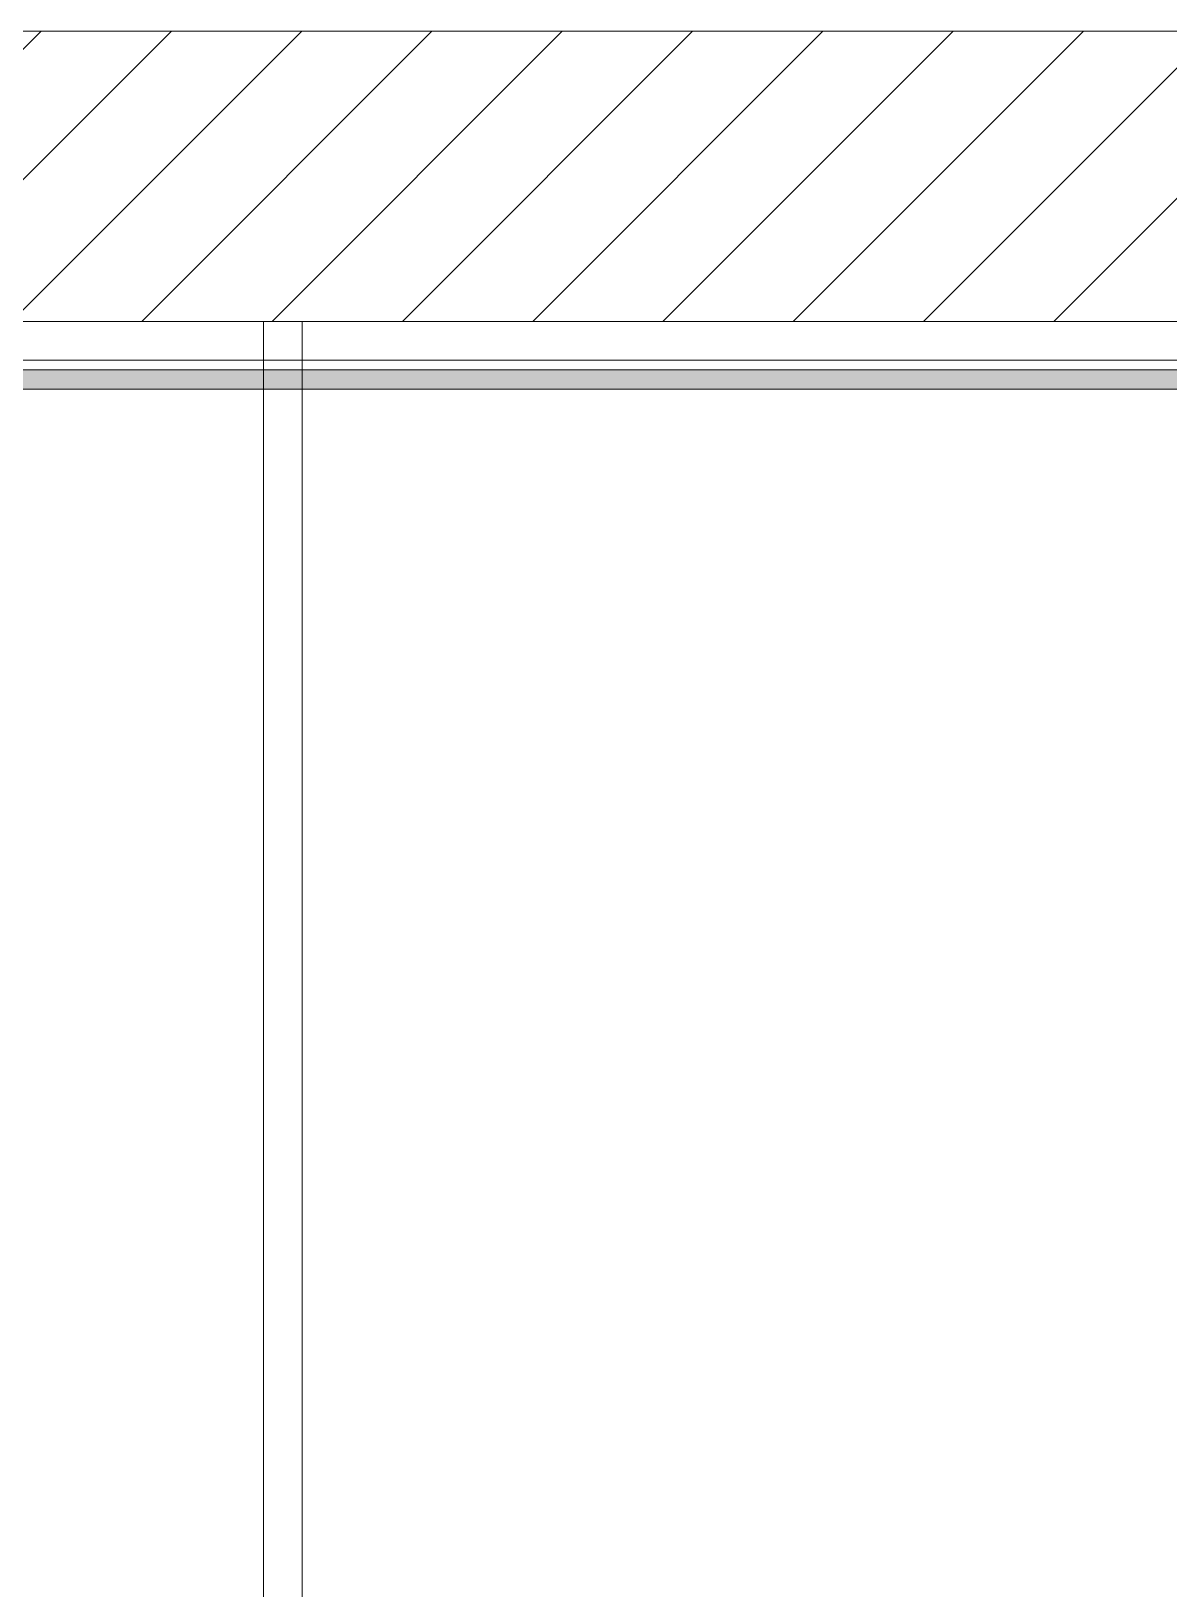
# Model space of a CAD drawing. Header units: millimetres. Extents: x -18512 to 101824, y -95768 to 52898.
# Drawn here: x 63793 to 64381, y -85182 to -84377 of the extents above; entities that cross this region are included whole.
import ezdxf

# ---------------------------------------------------------------- set-up
doc = ezdxf.new("R2010")
doc.units = ezdxf.units.MM
doc.header["$LTSCALE"] = 25
doc.layers.get('0').update_dxf_attribs({"color": 254, "lineweight": 0})
doc.layers.add('AR WALL HATCH', color=8, linetype='Continuous')
doc.layers.add('HAT', color=8, linetype='Continuous')
doc.layers.add('I-FLR-TILE', color=253, linetype='Continuous', lineweight=9)
doc.layers.add('I-WALL', color=2, linetype='Continuous', lineweight=9)

# ---------------------------------------------------------------- blocks, each defined once
blk = doc.blocks.new('A$C6F726D13')
at = {"color": 252, "lineweight": 5}
for p, q in [((-1410, -2759.26), (-1410, -4179.53)), ((-1390, -4179.53), (-1390, -2759.26))]:
    blk.add_line(p, q, dxfattribs=at)

msp = doc.modelspace()

# ---------------------------------------------------------------- hatches: boundary and pattern name
at = {"layer": 'AR WALL HATCH', "lineweight": 5}
h = msp.add_hatch(dxfattribs=at)
h.set_pattern_fill('ANSI31', color=256, scale=15, style=0)
h.set_pattern_definition([(45, (59229.075, -128347.31), (-33.67596, 33.67596), [])])
h.paths.add_polyline_path([(61968.15, -84377.35), (65678.15, -84377.35), (65678.15, -84527.35), (65684.77, -84527.35), (65678.15, -84452.35), (65678.15, -84414.85), (65678.15, -84396.1), (65678.15, -84386.73), (65678.15, -84382.04), (65678.15, -84379.7), (65697.69, -84377.35), (65288.15, -84377.35), (65288.15, -84527.35), (61968.15, -84527.35)])
at = {"layer": 'HAT'}
h = msp.add_hatch(dxfattribs=at)
h.set_pattern_fill('AR-SAND', color=256, scale=0.1, style=0)
h.set_pattern_definition([(37.5, (59229.075, -128347.3092), (-0.16000313, 4.89413237), [0, -3.8608, 0, -4.318, 0, -4.1275]), (7.5, (59229.075, -128347.309), (4.4952328, 7.168251), [0, -2.0828, 0, -3.4798, 0, -1.3335]), (327.5, (59225.951, -128347.3092), (7.9099237, 0.01437185), [0, -1.27, 0, -4.572, 0, -5.969]), (317.5, (59225.951, -128347.309), (7.6355645, 2.2292932), [0, -0.635, 0, -2.9972, 0, -3.429])])
h.paths.add_polyline_path([(65363.15, -84552.35), (62193.15, -84552.35), (62203.15, -84562.35), (65363.15, -84562.35)])

# ---------------------------------------------------------------- linework, layer by layer
at = {"layer": 'I-FLR-TILE', "lineweight": 13}
for points in [[(65338.15, -84527.35), (62168.15, -84527.35), (62188.15, -84547.35), (65358.15, -84547.35)], [(65358.15, -84547.35), (62188.15, -84547.35), (62193.15, -84552.35), (65363.15, -84552.35)], [(65363.15, -84552.35), (62193.15, -84552.35), (62203.15, -84562.35), (65363.15, -84562.35)]]:
    msp.add_lwpolyline(points, close=True, dxfattribs=at)
at = {"layer": 'I-WALL'}
for p, q in [((61638.15, -84377.35), (65288.15, -84377.35)), ((65288.15, -84527.35), (62168.15, -84527.35)), ((63913.15, -84547.35), (63913.15, -84527.35)), ((63933.15, -84547.35), (63933.15, -84527.35)), ((63913.15, -85967.62), (63913.15, -84547.35)), ((63933.15, -84547.35), (63933.15, -85967.62))]:
    msp.add_line(p, q, dxfattribs=at)

# ---------------------------------------------------------------- block references
at = {"color": 252, "xscale": -1, "rotation": 180}
msp.add_blockref('A$C6F726D13', (65323.15, -88726.88), dxfattribs=at)

doc.saveas('drawing.dxf')
